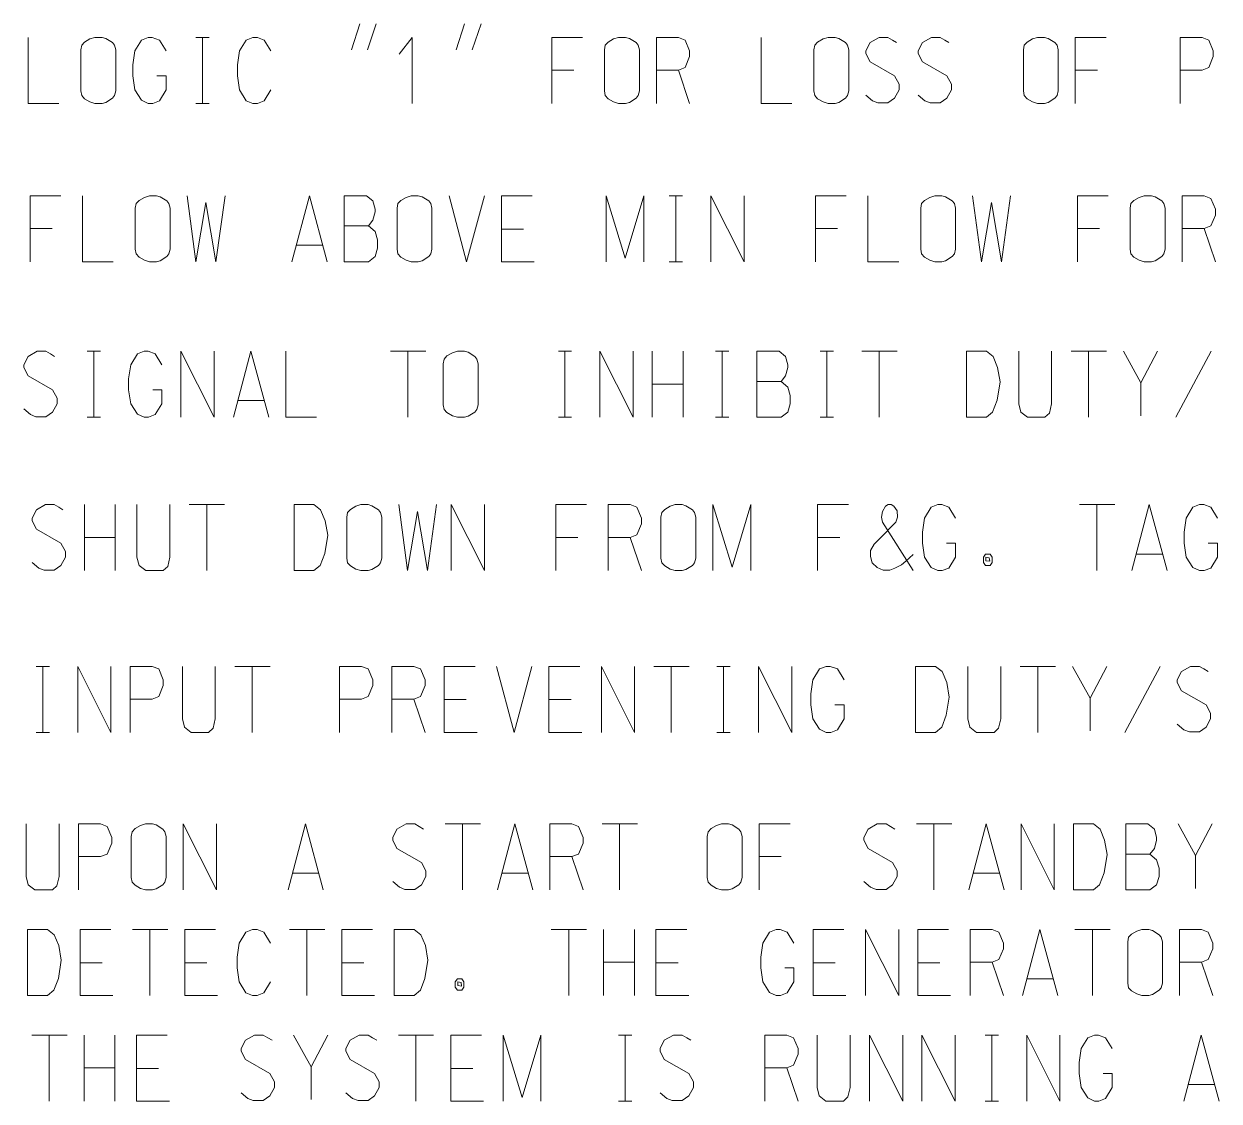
# Model space of a CAD drawing. Header units: millimetres. Extents: x 0 to 841, y 0 to 594.
# Drawn here: x 658.72 to 704.02, y 420.62 to 461.43 of the extents above; entities that cross this region are included whole.
import ezdxf

# ---------------------------------------------------------------- set-up
doc = ezdxf.new("R2010")
doc.units = ezdxf.units.MM
doc.header["$LTSCALE"] = 0.8
doc.layers.add('12', color=7, linetype='Continuous', lineweight=13)

msp = doc.modelspace()

# ---------------------------------------------------------------- linework, layer by layer
at = {"layer": '12'}
for p, q in [((671.1339, 460.4465), (671.4488, 461.4307)), ((671.748, 460.4465), (672.0787, 461.4307)), ((675.1024, 460.4465), (675.4173, 461.4307)), ((675.7165, 460.4465), (676.0472, 461.4307)), ((664.1102, 460.4071), (663.8583, 460.8205)), ((665.2441, 460.9189), (665.748, 460.9189)), ((665.4961, 460.9189), (665.4961, 458.4189)), ((668.0787, 460.4071), (667.8268, 460.8205)), ((673.4331, 460.9189), (672.9449, 460.289)), ((673.4331, 460.9189), (673.4331, 458.4189)), ((691.6378, 460.8205), (691.7953, 460.722)), ((693.622, 460.8205), (693.7795, 460.722)), ((660.8819, 458.8913), (660.8819, 460.4465)), ((662.2047, 458.8913), (662.2047, 460.4465)), ((680.7244, 458.8913), (680.7244, 460.4465)), ((682.0472, 458.8913), (682.0472, 460.4465)), ((688.6614, 458.8913), (688.6614, 460.4465)), ((689.9843, 458.8913), (689.9843, 460.4465)), ((696.5984, 458.8913), (696.5984, 460.4465)), ((697.9213, 458.8913), (697.9213, 460.4465)), ((690.7874, 459.9937), (691.7165, 459.4622)), ((692.7717, 459.9937), (693.7008, 459.4622)), ((678.7244, 459.6787), (679.5591, 459.6787)), ((683.5276, 459.6787), (682.6929, 459.6787)), ((698.5669, 459.6787), (699.4016, 459.6787)), ((703.3701, 459.6787), (702.5354, 459.6787)), ((668.0787, 458.9307), (667.8268, 458.5173)), ((665.2441, 458.4189), (665.748, 458.4189)), ((690.6299, 458.7339), (690.8819, 458.5173)), ((692.6142, 458.7339), (692.8661, 458.5173)), ((683.1811, 454.9189), (683.685, 454.9189)), ((683.4331, 454.9189), (683.4331, 452.4189)), ((662.9449, 452.8913), (662.9449, 454.4465)), ((664.2677, 452.8913), (664.2677, 454.4465)), ((672.8661, 452.8913), (672.8661, 454.4465)), ((674.189, 452.8913), (674.189, 454.4465)), ((692.7087, 452.8913), (692.7087, 454.4465)), ((694.0315, 452.8913), (694.0315, 454.4465)), ((700.6457, 452.8913), (700.6457, 454.4465)), ((701.9685, 452.8913), (701.9685, 454.4465)), ((658.9606, 453.6787), (659.7953, 453.6787)), ((670.8661, 453.7772), (671.7795, 453.7772)), ((677.6535, 453.6591), (676.8189, 453.6591)), ((688.7244, 453.6787), (689.5591, 453.6787)), ((698.6457, 453.6787), (699.4803, 453.6787)), ((703.4488, 453.6787), (702.6142, 453.6787)), ((670.0472, 453.0488), (669.0551, 453.0488)), ((683.1811, 452.4189), (683.685, 452.4189)), ((659.7323, 448.9307), (659.8898, 448.8323)), ((661.1181, 449.0291), (661.622, 449.0291)), ((661.3701, 449.0291), (661.3701, 446.5291)), ((663.9528, 448.5173), (663.7008, 448.9307)), ((672.6142, 449.0291), (673.9528, 449.0291)), ((673.2756, 449.0291), (673.2756, 446.5291)), ((678.9764, 449.0291), (679.4803, 449.0291)), ((679.2283, 449.0291), (679.2283, 446.5291)), ((682.5354, 449.0291), (682.5354, 446.5291)), ((683.7008, 446.5291), (683.7008, 449.0291)), ((684.9291, 449.0291), (685.4331, 449.0291)), ((685.1811, 449.0291), (685.1811, 446.5291)), ((688.8976, 449.0291), (689.4016, 449.0291)), ((689.1496, 449.0291), (689.1496, 446.5291)), ((690.4724, 449.0291), (691.811, 449.0291)), ((691.1339, 449.0291), (691.1339, 446.5291)), ((696.4252, 449.0291), (696.4252, 447.0409)), ((697.6693, 447.0409), (697.6693, 449.0291)), ((698.4094, 449.0291), (699.748, 449.0291)), ((699.0709, 449.0291), (699.0709, 446.5291)), ((702.378, 446.5291), (703.7165, 449.0291)), ((674.6142, 447.0016), (674.6142, 448.5567)), ((675.937, 447.0016), (675.937, 448.5567)), ((658.8819, 448.1039), (659.811, 447.5724)), ((682.5354, 447.789), (683.7008, 447.789)), ((686.5039, 447.8874), (687.4173, 447.8874)), ((701.0551, 446.5882), (701.0551, 447.848)), ((667.8268, 447.1591), (666.8346, 447.1591)), ((658.7244, 446.8441), (658.9764, 446.6276)), ((661.1181, 446.5291), (661.622, 446.5291)), ((678.9764, 446.5291), (679.4803, 446.5291)), ((684.9291, 446.5291), (685.4331, 446.5291)), ((688.8976, 446.5291), (689.4016, 446.5291)), ((660.0472, 443.1197), (660.2047, 443.0213)), ((661.0236, 443.2181), (661.0236, 440.7181)), ((662.189, 440.7181), (662.189, 443.2181)), ((663.0079, 443.2181), (663.0079, 441.2299)), ((664.252, 441.2299), (664.252, 443.2181)), ((664.9921, 443.2181), (666.3307, 443.2181)), ((665.6535, 443.2181), (665.6535, 440.7181)), ((694.0315, 442.7063), (693.7795, 443.1197)), ((698.7244, 443.2181), (700.063, 443.2181)), ((699.3858, 443.2181), (699.3858, 440.7181)), ((703.9528, 442.7063), (703.7008, 443.1197)), ((670.9606, 441.1906), (670.9606, 442.7457)), ((672.2835, 441.1906), (672.2835, 442.7457)), ((682.8661, 441.1906), (682.8661, 442.7457)), ((684.189, 441.1906), (684.189, 442.7457)), ((691.7638, 442.5488), (691.1181, 441.8992)), ((692.4252, 440.7181), (691.2598, 442.5488)), ((659.1969, 442.2929), (660.126, 441.7614)), ((661.0236, 441.978), (662.189, 441.978)), ((678.8819, 441.978), (679.7165, 441.978)), ((681.7008, 441.978), (680.8661, 441.978)), ((688.8031, 441.978), (689.6378, 441.978)), ((692.1417, 441.0724), (692.4252, 441.3283)), ((701.874, 441.348), (700.8819, 441.348)), ((659.0394, 441.0331), (659.2913, 440.8165)), ((659.189, 437.0921), (659.6929, 437.0921)), ((659.4409, 437.0921), (659.4409, 434.5921)), ((664.7323, 437.0921), (664.7323, 435.1039)), ((665.9764, 435.1039), (665.9764, 437.0921)), ((666.7165, 437.0921), (668.0551, 437.0921)), ((667.378, 437.0921), (667.378, 434.5921)), ((682.5906, 437.0921), (683.9291, 437.0921)), ((683.252, 437.0921), (683.252, 434.5921)), ((684.9843, 437.0921), (685.4882, 437.0921)), ((685.2362, 437.0921), (685.2362, 434.5921)), ((694.4961, 437.0921), (694.4961, 435.1039)), ((695.7402, 435.1039), (695.7402, 437.0921)), ((696.4803, 437.0921), (697.8189, 437.0921)), ((697.1417, 437.0921), (697.1417, 434.5921)), ((700.4488, 434.5921), (701.7874, 437.0921)), ((689.8031, 436.5803), (689.5512, 436.9937)), ((703.4409, 436.9937), (703.5984, 436.8953)), ((702.5906, 436.1669), (703.5197, 435.6354)), ((663.5827, 435.852), (662.748, 435.852)), ((671.5197, 435.852), (670.685, 435.852)), ((673.5039, 435.852), (672.6693, 435.852)), ((675.4882, 435.8323), (674.6535, 435.8323)), ((679.4567, 435.8323), (678.622, 435.8323)), ((699.126, 434.6512), (699.126, 435.911)), ((702.4331, 434.9071), (702.685, 434.6906)), ((659.189, 434.5921), (659.6929, 434.5921)), ((684.9843, 434.5921), (685.4882, 434.5921)), ((658.811, 431.1236), (658.811, 429.1354)), ((660.0551, 429.1354), (660.0551, 431.1236)), ((673.7087, 431.0252), (673.8661, 430.9268)), ((674.685, 431.1236), (676.0236, 431.1236)), ((675.3465, 431.1236), (675.3465, 428.6236)), ((680.6378, 431.1236), (681.9764, 431.1236)), ((681.2992, 431.1236), (681.2992, 428.6236)), ((691.5669, 431.0252), (691.7244, 430.9268)), ((692.5433, 431.1236), (693.8819, 431.1236)), ((693.2047, 431.1236), (693.2047, 428.6236)), ((662.7953, 429.0961), (662.7953, 430.6512)), ((664.1181, 429.0961), (664.1181, 430.6512)), ((684.622, 429.0961), (684.622, 430.6512)), ((685.9449, 429.0961), (685.9449, 430.6512)), ((661.6299, 429.8835), (660.7953, 429.8835)), ((672.8583, 430.1984), (673.7874, 429.6669)), ((679.4882, 429.8835), (678.6535, 429.8835)), ((686.5906, 429.8835), (687.4252, 429.8835)), ((690.7165, 430.1984), (691.6457, 429.6669)), ((700.4803, 429.9819), (701.3937, 429.9819)), ((703.126, 428.6827), (703.126, 429.9425)), ((669.8976, 429.2535), (668.9055, 429.2535)), ((672.7008, 428.9386), (672.9528, 428.722)), ((677.8346, 429.2535), (676.8425, 429.2535)), ((690.5591, 428.9386), (690.811, 428.722)), ((695.6929, 429.2535), (694.7008, 429.2535)), ((662.8346, 427.1236), (664.1732, 427.1236)), ((663.4961, 427.1236), (663.4961, 424.6236)), ((668.7874, 427.1236), (670.126, 427.1236)), ((669.4488, 427.1236), (669.4488, 424.6236)), ((678.7087, 427.1236), (680.0472, 427.1236)), ((679.3701, 427.1236), (679.3701, 424.6236)), ((680.6929, 427.1236), (680.6929, 424.6236)), ((681.8583, 424.6236), (681.8583, 427.1236)), ((698.5512, 427.1236), (699.8898, 427.1236)), ((699.2126, 427.1236), (699.2126, 424.6236)), ((668.063, 426.6118), (667.811, 427.0252)), ((687.9055, 426.6118), (687.6535, 427.0252)), ((700.5512, 425.0961), (700.5512, 426.6512)), ((701.874, 425.0961), (701.874, 426.6512)), ((661.685, 425.8638), (660.8504, 425.8638)), ((665.6535, 425.8638), (664.8189, 425.8638)), ((671.6063, 425.8638), (670.7717, 425.8638)), ((680.6929, 425.8835), (681.8583, 425.8835)), ((683.5118, 425.8638), (682.6772, 425.8638)), ((689.4646, 425.8638), (688.6299, 425.8638)), ((693.4331, 425.8638), (692.5984, 425.8638)), ((695.4173, 425.8835), (694.5827, 425.8835)), ((703.3543, 425.8835), (702.5197, 425.8835)), ((668.063, 425.1354), (667.811, 424.722)), ((697.7323, 425.2535), (696.7402, 425.2535)), ((659.0236, 423.1236), (660.3622, 423.1236)), ((659.685, 423.1236), (659.685, 420.6236)), ((661.0079, 423.1236), (661.0079, 420.6236)), ((662.1732, 420.6236), (662.1732, 423.1236)), ((667.9685, 423.0252), (668.126, 422.9268)), ((671.937, 423.0252), (672.0945, 422.9268)), ((672.9134, 423.1236), (674.252, 423.1236)), ((673.5748, 423.1236), (673.5748, 420.6236)), ((681.2598, 423.1236), (681.7638, 423.1236)), ((681.5118, 423.1236), (681.5118, 420.6236)), ((683.8425, 423.0252), (684, 422.9268)), ((688.7874, 423.1236), (688.7874, 421.1354)), ((690.0315, 421.1354), (690.0315, 423.1236)), ((695.1496, 423.1236), (695.6535, 423.1236)), ((695.4016, 423.1236), (695.4016, 420.6236)), ((699.9685, 422.6118), (699.7165, 423.0252)), ((667.1181, 422.1984), (668.0472, 421.6669)), ((671.0866, 422.1984), (672.0157, 421.6669)), ((682.9921, 422.1984), (683.9213, 421.6669)), ((661.0079, 421.8835), (662.1732, 421.8835)), ((663.8268, 421.8638), (662.9921, 421.8638)), ((669.6063, 420.6827), (669.6063, 421.9425)), ((675.7323, 421.8638), (674.8976, 421.8638)), ((687.6378, 421.8835), (686.8031, 421.8835)), ((703.8425, 421.2535), (702.8504, 421.2535)), ((666.9606, 420.9386), (667.2126, 420.722)), ((670.9291, 420.9386), (671.1811, 420.722)), ((682.8346, 420.9386), (683.0866, 420.722)), ((681.2598, 420.6236), (681.7638, 420.6236)), ((695.1496, 420.6236), (695.6535, 420.6236))]:
    msp.add_line(p, q, dxfattribs=at)
for points in [[(658.8819, 460.9189), (658.8819, 458.4189), (660.0472, 458.4189)], [(660.8819, 460.4465), (660.9134, 460.6236), (661.0236, 460.7417), (661.2283, 460.8598), (661.4173, 460.9189), (661.685, 460.9189), (661.8268, 460.8795), (662.0787, 460.722), (662.1575, 460.6236), (662.2047, 460.4465)], [(663.8583, 460.8205), (663.5906, 460.9189), (663.4331, 460.9189), (663.1811, 460.8205), (662.9291, 460.4071), (662.8504, 459.8756), (662.8504, 459.4622), (662.9291, 458.9307), (663.1811, 458.537), (663.4331, 458.4189), (663.6063, 458.4189), (663.8583, 458.5173)], [(667.8268, 460.8205), (667.5748, 460.9189), (667.4016, 460.9189), (667.1496, 460.8205), (666.8976, 460.4071), (666.8189, 459.8756), (666.8189, 459.4622), (666.8976, 458.9307), (667.1496, 458.5173), (667.4016, 458.4189), (667.5748, 458.4189), (667.8268, 458.5173)], [(679.8898, 460.9189), (678.7244, 460.9189), (678.7244, 458.4189)], [(680.7244, 460.4465), (680.7559, 460.6236), (680.8661, 460.7417), (681.0709, 460.8598), (681.2598, 460.9189), (681.5276, 460.9189), (681.6693, 460.8795), (681.9213, 460.722), (682, 460.6236), (682.0472, 460.4465)], [(682.6929, 458.4189), (682.6929, 460.9189), (683.5276, 460.9189)], [(683.5276, 460.9189), (683.7795, 460.8205), (683.9528, 460.4071), (683.9528, 460.1906), (683.7795, 459.7772), (683.5276, 459.6787), (683.9528, 458.4189)], [(686.6614, 460.9189), (686.6614, 458.4189), (687.8268, 458.4189)], [(688.6614, 460.4465), (688.6929, 460.6236), (688.8031, 460.7417), (689.0079, 460.8598), (689.1969, 460.9189), (689.4646, 460.9189), (689.6063, 460.8795), (689.8583, 460.722), (689.937, 460.6236), (689.9843, 460.4465)], [(691.6378, 460.8205), (691.4646, 460.9189), (691.1339, 460.9189), (690.7874, 460.722), (690.6299, 460.4071), (690.6299, 460.3087), (690.7874, 459.9937)], [(693.622, 460.8205), (693.4488, 460.9189), (693.1181, 460.9189), (692.7717, 460.722), (692.6142, 460.4071), (692.6142, 460.3087), (692.7717, 459.9937)], [(696.5984, 460.4465), (696.6299, 460.6236), (696.7402, 460.7417), (696.9449, 460.8598), (697.1339, 460.9189), (697.4016, 460.9189), (697.5433, 460.8795), (697.7953, 460.722), (697.874, 460.6236), (697.9213, 460.4465)], [(699.7323, 460.9189), (698.5669, 460.9189), (698.5669, 458.4189)], [(702.5354, 458.4189), (702.5354, 460.9189), (703.3701, 460.9189)], [(703.3701, 460.9189), (703.622, 460.8205), (703.7953, 460.4071), (703.7953, 460.1906), (703.622, 459.7772), (703.3701, 459.6787)], [(663.7638, 459.4622), (664.1102, 459.4622), (664.1102, 458.9307), (663.8583, 458.5173)], [(690.8819, 458.5173), (691.0866, 458.4386), (691.4646, 458.4386), (691.7165, 458.6157), (691.8898, 458.9307), (691.8898, 459.1472), (691.7165, 459.4622)], [(692.8661, 458.5173), (693.0709, 458.4386), (693.4488, 458.4386), (693.7008, 458.6157), (693.874, 458.9307), (693.874, 459.1472), (693.7008, 459.4622)], [(660.8819, 458.8913), (660.9134, 458.7142), (661.0236, 458.5961), (661.2283, 458.478), (661.4173, 458.4189), (661.685, 458.4189), (661.8268, 458.4583), (662.0787, 458.6157), (662.1575, 458.7142), (662.2047, 458.8913)], [(680.7244, 458.8913), (680.7559, 458.7142), (680.8661, 458.5961), (681.0709, 458.478), (681.2598, 458.4189), (681.5276, 458.4189), (681.6693, 458.4583), (681.9213, 458.6157), (682, 458.7142), (682.0472, 458.8913)], [(688.6614, 458.8913), (688.6929, 458.7142), (688.8031, 458.5961), (689.0079, 458.478), (689.1969, 458.4189), (689.4646, 458.4189), (689.6063, 458.4583), (689.8583, 458.6157), (689.937, 458.7142), (689.9843, 458.8913)], [(696.5984, 458.8913), (696.6299, 458.7142), (696.7402, 458.5961), (696.9449, 458.478), (697.1339, 458.4189), (697.4016, 458.4189), (697.5433, 458.4583), (697.7953, 458.6157), (697.874, 458.7142), (697.9213, 458.8913)], [(660.126, 454.9189), (658.9606, 454.9189), (658.9606, 452.4189)], [(660.9449, 454.9189), (660.9449, 452.4189), (662.1102, 452.4189)], [(662.9449, 454.4465), (662.9764, 454.6236), (663.0866, 454.7417), (663.2913, 454.8598), (663.4803, 454.9189), (663.748, 454.9189), (663.8898, 454.8795), (664.1417, 454.722), (664.2205, 454.6236), (664.2677, 454.4465)], [(664.9134, 454.9189), (665.2441, 452.4189), (665.622, 454.663), (666, 452.4189), (666.3465, 454.9189)], [(668.8819, 452.4189), (669.5433, 454.9189), (670.2205, 452.4189)], [(670.8661, 454.9189), (670.8661, 452.4189), (671.7795, 452.4189)], [(670.8661, 454.9189), (671.7008, 454.9189), (671.9528, 454.722), (672.0315, 454.4071), (672.0315, 454.3087), (671.9528, 453.9937), (671.7795, 453.7772), (672.0315, 453.5606), (672.126, 453.2457), (672.126, 452.9307), (672.0315, 452.6157), (671.7795, 452.4189)], [(672.8661, 454.4465), (672.8976, 454.6236), (673.0079, 454.7417), (673.2126, 454.8598), (673.4016, 454.9189), (673.6693, 454.9189), (673.811, 454.8795), (674.063, 454.722), (674.1417, 454.6236), (674.189, 454.4465)], [(674.8346, 454.9189), (675.4961, 452.4189), (676.1732, 454.9189)], [(677.9843, 454.9189), (676.8189, 454.9189), (676.8189, 452.4189), (678.063, 452.4189)], [(680.7874, 452.4189), (680.7874, 454.9189), (681.5118, 452.5567), (682.2205, 454.9189), (682.2205, 452.4189)], [(684.7559, 452.4189), (684.7559, 454.9189), (686.0157, 452.4189), (686.0157, 454.9189)], [(689.8898, 454.9189), (688.7244, 454.9189), (688.7244, 452.4189)], [(690.7087, 454.9189), (690.7087, 452.4189), (691.874, 452.4189)], [(692.7087, 454.4465), (692.7402, 454.6236), (692.8504, 454.7417), (693.0551, 454.8598), (693.2441, 454.9189), (693.5118, 454.9189), (693.6535, 454.8795), (693.9055, 454.722), (693.9843, 454.6236), (694.0315, 454.4465)], [(694.6772, 454.9189), (695.0079, 452.4189), (695.3858, 454.663), (695.7638, 452.4189), (696.1102, 454.9189)], [(699.811, 454.9189), (698.6457, 454.9189), (698.6457, 452.4189)], [(700.6457, 454.4465), (700.6772, 454.6236), (700.7874, 454.7417), (700.9921, 454.8598), (701.1811, 454.9189), (701.4488, 454.9189), (701.5906, 454.8795), (701.8425, 454.722), (701.9213, 454.6236), (701.9685, 454.4465)], [(702.6142, 452.4189), (702.6142, 454.9189), (703.4488, 454.9189)], [(703.4488, 454.9189), (703.7008, 454.8205), (703.874, 454.4071), (703.874, 454.1906), (703.7008, 453.7772), (703.4488, 453.6787), (703.874, 452.4189)], [(662.9449, 452.8913), (662.9764, 452.7142), (663.0866, 452.5961), (663.2913, 452.478), (663.4803, 452.4189), (663.748, 452.4189), (663.8898, 452.4583), (664.1417, 452.6157), (664.2205, 452.7142), (664.2677, 452.8913)], [(672.8661, 452.8913), (672.8976, 452.7142), (673.0079, 452.5961), (673.2126, 452.478), (673.4016, 452.4189), (673.6693, 452.4189), (673.811, 452.4583), (674.063, 452.6157), (674.1417, 452.7142), (674.189, 452.8913)], [(692.7087, 452.8913), (692.7402, 452.7142), (692.8504, 452.5961), (693.0551, 452.478), (693.2441, 452.4189), (693.5118, 452.4189), (693.6535, 452.4583), (693.9055, 452.6157), (693.9843, 452.7142), (694.0315, 452.8913)], [(700.6457, 452.8913), (700.6772, 452.7142), (700.7874, 452.5961), (700.9921, 452.478), (701.1811, 452.4189), (701.4488, 452.4189), (701.5906, 452.4583), (701.8425, 452.6157), (701.9213, 452.7142), (701.9685, 452.8913)], [(659.7323, 448.9307), (659.5591, 449.0291), (659.2283, 449.0291), (658.8819, 448.8323), (658.7244, 448.5173), (658.7244, 448.4189), (658.8819, 448.1039)], [(663.7008, 448.9307), (663.4331, 449.0291), (663.2756, 449.0291), (663.0236, 448.9307), (662.7717, 448.5173), (662.6929, 447.9858), (662.6929, 447.5724), (662.7717, 447.0409), (663.0236, 446.6472), (663.2756, 446.5291), (663.4488, 446.5291), (663.7008, 446.6276)], [(664.6772, 446.5291), (664.6772, 449.0291), (665.937, 446.5291), (665.937, 449.0291)], [(666.6614, 446.5291), (667.3228, 449.0291), (668, 446.5291)], [(668.6457, 449.0291), (668.6457, 446.5291), (669.811, 446.5291)], [(674.6142, 448.5567), (674.6457, 448.7339), (674.7559, 448.852), (674.9606, 448.9701), (675.1496, 449.0291), (675.4173, 449.0291), (675.5591, 448.9898), (675.811, 448.8323), (675.8898, 448.7339), (675.937, 448.5567)], [(680.5512, 446.5291), (680.5512, 449.0291), (681.811, 446.5291), (681.811, 449.0291)], [(686.5039, 449.0291), (686.5039, 446.5291), (687.4173, 446.5291)], [(686.5039, 449.0291), (687.3386, 449.0291), (687.5906, 448.8323), (687.6693, 448.5173), (687.6693, 448.4189), (687.5906, 448.1039), (687.4173, 447.8874), (687.6693, 447.6709), (687.7638, 447.3559), (687.7638, 447.0409), (687.6693, 446.726), (687.4173, 446.5291)], [(695.1969, 449.0291), (694.4409, 449.0291), (694.4409, 446.5291), (695.1969, 446.5291)], [(695.1969, 449.0291), (695.4488, 448.8323), (695.622, 448.4189), (695.7165, 447.8677), (695.6063, 447.1787), (695.4331, 446.726), (695.1969, 446.5291)], [(700.3937, 449.0291), (701.0551, 447.8283), (701.685, 449.0291)], [(658.9764, 446.6276), (659.1811, 446.5488), (659.5591, 446.5488), (659.811, 446.726), (659.9843, 447.0409), (659.9843, 447.2575), (659.811, 447.5724)], [(663.6063, 447.5724), (663.9528, 447.5724), (663.9528, 447.0409), (663.7008, 446.6276)], [(697.6693, 447.0409), (697.5906, 446.6866), (697.4173, 446.5291), (696.7559, 446.5291), (696.5039, 446.726), (696.4252, 447.0409)], [(674.6142, 447.0016), (674.6457, 446.8244), (674.7559, 446.7063), (674.9606, 446.5882), (675.1496, 446.5291), (675.4173, 446.5291), (675.5591, 446.5685), (675.811, 446.726), (675.8898, 446.8244), (675.937, 447.0016)], [(660.0472, 443.1197), (659.874, 443.2181), (659.5433, 443.2181), (659.1969, 443.0213), (659.0394, 442.7063), (659.0394, 442.6079), (659.1969, 442.2929)], [(669.7165, 443.2181), (668.9606, 443.2181), (668.9606, 440.7181), (669.7165, 440.7181)], [(669.7165, 443.2181), (669.9685, 443.0213), (670.1417, 442.6079), (670.2362, 442.0567), (670.126, 441.3677), (669.9528, 440.915), (669.7165, 440.7181)], [(670.9606, 442.7457), (670.9921, 442.9228), (671.1024, 443.0409), (671.3071, 443.1591), (671.4961, 443.2181), (671.7638, 443.2181), (671.9055, 443.1787), (672.1575, 443.0213), (672.2362, 442.9228), (672.2835, 442.7457)], [(672.9291, 443.2181), (673.2598, 440.7181), (673.6378, 442.9622), (674.0157, 440.7181), (674.3622, 443.2181)], [(674.9134, 440.7181), (674.9134, 443.2181), (676.1732, 440.7181), (676.1732, 443.2181)], [(680.0472, 443.2181), (678.8819, 443.2181), (678.8819, 440.7181)], [(680.8661, 440.7181), (680.8661, 443.2181), (681.7008, 443.2181)], [(681.7008, 443.2181), (681.9528, 443.1197), (682.126, 442.7063), (682.126, 442.4898), (681.9528, 442.0764), (681.7008, 441.978), (682.126, 440.7181)], [(682.8661, 442.7457), (682.8976, 442.9228), (683.0079, 443.0409), (683.2126, 443.1591), (683.4016, 443.2181), (683.6693, 443.2181), (683.811, 443.1787), (684.063, 443.0213), (684.1417, 442.9228), (684.189, 442.7457)], [(684.8346, 440.7181), (684.8346, 443.2181), (685.5591, 440.8559), (686.2677, 443.2181), (686.2677, 440.7181)], [(689.9685, 443.2181), (688.8031, 443.2181), (688.8031, 440.7181)], [(691.2598, 442.5488), (691.2283, 442.7457), (691.2598, 442.9622), (691.3701, 443.1591), (691.4803, 443.2181), (691.5906, 443.2181), (691.685, 443.1591), (691.811, 442.9819), (691.8268, 442.7457), (691.7638, 442.5488)], [(693.7795, 443.1197), (693.5118, 443.2181), (693.3543, 443.2181), (693.1024, 443.1197), (692.8504, 442.7063), (692.7717, 442.1748), (692.7717, 441.7614), (692.8504, 441.2299), (693.1024, 440.8362), (693.3543, 440.7181), (693.5276, 440.7181), (693.7795, 440.8165)], [(700.7087, 440.7181), (701.3701, 443.2181), (702.0472, 440.7181)], [(703.7008, 443.1197), (703.4331, 443.2181), (703.2756, 443.2181), (703.0236, 443.1197), (702.7717, 442.7063), (702.6929, 442.1748), (702.6929, 441.7614), (702.7717, 441.2299), (703.0236, 440.8362), (703.2756, 440.7181), (703.4488, 440.7181), (703.7008, 440.8165)], [(659.2913, 440.8165), (659.4961, 440.7378), (659.874, 440.7378), (660.126, 440.915), (660.2992, 441.2299), (660.2992, 441.4465), (660.126, 441.7614)], [(691.1181, 441.8992), (690.9449, 441.722), (690.8031, 441.4858), (690.8031, 441.2496), (690.8661, 441.0134), (691.0551, 440.8362), (691.2913, 440.7378), (691.5433, 440.7378), (691.7323, 440.8165), (691.9843, 440.9346), (692.1417, 441.0724)], [(693.685, 441.7614), (694.0315, 441.7614), (694.0315, 441.2299), (693.7795, 440.8165)], [(703.6063, 441.7614), (703.9528, 441.7614), (703.9528, 441.2299), (703.7008, 440.8165)], [(664.252, 441.2299), (664.1732, 440.8756), (664, 440.7181), (663.3386, 440.7181), (663.0866, 440.915), (663.0079, 441.2299)], [(670.9606, 441.1906), (670.9921, 441.0134), (671.1024, 440.8953), (671.3071, 440.7772), (671.4961, 440.7181), (671.7638, 440.7181), (671.9055, 440.7575), (672.1575, 440.915), (672.2362, 441.0134), (672.2835, 441.1906)], [(682.8661, 441.1906), (682.8976, 441.0134), (683.0079, 440.8953), (683.2126, 440.7772), (683.4016, 440.7181), (683.6693, 440.7181), (683.811, 440.7575), (684.063, 440.915), (684.1417, 441.0134), (684.189, 441.1906)], [(660.7638, 434.5921), (660.7638, 437.0921), (662.0236, 434.5921), (662.0236, 437.0921)], [(662.748, 434.5921), (662.748, 437.0921), (663.5827, 437.0921)], [(663.5827, 437.0921), (663.8346, 436.9937), (664.0079, 436.5803), (664.0079, 436.3638), (663.8346, 435.9504), (663.5827, 435.852)], [(670.685, 434.5921), (670.685, 437.0921), (671.5197, 437.0921)], [(671.5197, 437.0921), (671.7717, 436.9937), (671.9449, 436.5803), (671.9449, 436.3638), (671.7717, 435.9504), (671.5197, 435.852)], [(672.6693, 434.5921), (672.6693, 437.0921), (673.5039, 437.0921)], [(673.5039, 437.0921), (673.7559, 436.9937), (673.9291, 436.5803), (673.9291, 436.3638), (673.7559, 435.9504), (673.5039, 435.852), (673.9291, 434.5921)], [(675.8189, 437.0921), (674.6535, 437.0921), (674.6535, 434.5921), (675.8976, 434.5921)], [(676.6378, 437.0921), (677.2992, 434.5921), (677.9764, 437.0921)], [(679.7874, 437.0921), (678.622, 437.0921), (678.622, 434.5921), (679.8661, 434.5921)], [(680.6063, 434.5921), (680.6063, 437.0921), (681.8661, 434.5921), (681.8661, 437.0921)], [(686.5591, 434.5921), (686.5591, 437.0921), (687.8189, 434.5921), (687.8189, 437.0921)], [(689.5512, 436.9937), (689.2835, 437.0921), (689.126, 437.0921), (688.874, 436.9937), (688.622, 436.5803), (688.5433, 436.0488), (688.5433, 435.6354), (688.622, 435.1039), (688.874, 434.7102), (689.126, 434.5921), (689.2992, 434.5921), (689.5512, 434.6906)], [(693.2677, 437.0921), (692.5118, 437.0921), (692.5118, 434.5921), (693.2677, 434.5921)], [(693.2677, 437.0921), (693.5197, 436.8953), (693.6929, 436.4819), (693.7874, 435.9307), (693.6772, 435.2417), (693.5039, 434.789), (693.2677, 434.5921)], [(698.4646, 437.0921), (699.126, 435.8913), (699.7559, 437.0921)], [(703.4409, 436.9937), (703.2677, 437.0921), (702.937, 437.0921), (702.5906, 436.8953), (702.4331, 436.5803), (702.4331, 436.4819), (702.5906, 436.1669)], [(689.4567, 435.6354), (689.8031, 435.6354), (689.8031, 435.1039), (689.5512, 434.6906)], [(702.685, 434.6906), (702.8898, 434.6118), (703.2677, 434.6118), (703.5197, 434.789), (703.6929, 435.1039), (703.6929, 435.3205), (703.5197, 435.6354)], [(665.9764, 435.1039), (665.8976, 434.7496), (665.7244, 434.5921), (665.063, 434.5921), (664.811, 434.789), (664.7323, 435.1039)], [(695.7402, 435.1039), (695.6614, 434.7496), (695.4882, 434.5921), (694.8268, 434.5921), (694.5748, 434.789), (694.4961, 435.1039)], [(660.7953, 428.6236), (660.7953, 431.1236), (661.6299, 431.1236)], [(661.6299, 431.1236), (661.8819, 431.0252), (662.0551, 430.6118), (662.0551, 430.3953), (661.8819, 429.9819), (661.6299, 429.8835)], [(662.7953, 430.6512), (662.8268, 430.8283), (662.937, 430.9465), (663.1417, 431.0646), (663.3307, 431.1236), (663.5984, 431.1236), (663.7402, 431.0843), (663.9921, 430.9268), (664.0709, 430.8283), (664.1181, 430.6512)], [(664.7638, 428.6236), (664.7638, 431.1236), (666.0236, 428.6236), (666.0236, 431.1236)], [(668.7323, 428.6236), (669.3937, 431.1236), (670.0709, 428.6236)], [(673.7087, 431.0252), (673.5354, 431.1236), (673.2047, 431.1236), (672.8583, 430.9268), (672.7008, 430.6118), (672.7008, 430.5134), (672.8583, 430.1984)], [(676.6693, 428.6236), (677.3307, 431.1236), (678.0079, 428.6236)], [(678.6535, 428.6236), (678.6535, 431.1236), (679.4882, 431.1236)], [(679.4882, 431.1236), (679.7402, 431.0252), (679.9134, 430.6118), (679.9134, 430.3953), (679.7402, 429.9819), (679.4882, 429.8835), (679.9134, 428.6236)], [(684.622, 430.6512), (684.6535, 430.8283), (684.7638, 430.9465), (684.9685, 431.0646), (685.1575, 431.1236), (685.4252, 431.1236), (685.5669, 431.0843), (685.8189, 430.9268), (685.8976, 430.8283), (685.9449, 430.6512)], [(687.7559, 431.1236), (686.5906, 431.1236), (686.5906, 428.6236)], [(691.5669, 431.0252), (691.3937, 431.1236), (691.063, 431.1236), (690.7165, 430.9268), (690.5591, 430.6118), (690.5591, 430.5134), (690.7165, 430.1984)], [(694.5276, 428.6236), (695.189, 431.1236), (695.8661, 428.6236)], [(696.5118, 428.6236), (696.5118, 431.1236), (697.7717, 428.6236), (697.7717, 431.1236)], [(699.252, 431.1236), (698.4961, 431.1236), (698.4961, 428.6236), (699.252, 428.6236)], [(699.252, 431.1236), (699.5039, 430.9268), (699.6772, 430.5134), (699.7717, 429.9622), (699.6614, 429.2732), (699.4882, 428.8205), (699.252, 428.6236)], [(700.4803, 431.1236), (700.4803, 428.6236), (701.3937, 428.6236)], [(700.4803, 431.1236), (701.315, 431.1236), (701.5669, 430.9268), (701.6457, 430.6118), (701.6457, 430.5134), (701.5669, 430.1984), (701.3937, 429.9819), (701.6457, 429.7654), (701.7402, 429.4504), (701.7402, 429.1354), (701.6457, 428.8205), (701.3937, 428.6236)], [(702.4646, 431.1236), (703.126, 429.9228), (703.7559, 431.1236)], [(672.9528, 428.722), (673.1575, 428.6433), (673.5354, 428.6433), (673.7874, 428.8205), (673.9606, 429.1354), (673.9606, 429.352), (673.7874, 429.6669)], [(690.811, 428.722), (691.0157, 428.6433), (691.3937, 428.6433), (691.6457, 428.8205), (691.8189, 429.1354), (691.8189, 429.352), (691.6457, 429.6669)], [(660.0551, 429.1354), (659.9764, 428.7811), (659.8031, 428.6236), (659.1417, 428.6236), (658.8898, 428.8205), (658.811, 429.1354)], [(662.7953, 429.0961), (662.8268, 428.9189), (662.937, 428.8008), (663.1417, 428.6827), (663.3307, 428.6236), (663.5984, 428.6236), (663.7402, 428.663), (663.9921, 428.8205), (664.0709, 428.9189), (664.1181, 429.0961)], [(684.622, 429.0961), (684.6535, 428.9189), (684.7638, 428.8008), (684.9685, 428.6827), (685.1575, 428.6236), (685.4252, 428.6236), (685.5669, 428.663), (685.8189, 428.8205), (685.8976, 428.9189), (685.9449, 429.0961)], [(659.622, 427.1236), (658.8661, 427.1236), (658.8661, 424.6236), (659.622, 424.6236)], [(659.622, 427.1236), (659.874, 426.9268), (660.0472, 426.5134), (660.1417, 425.9622), (660.0315, 425.2732), (659.8583, 424.8205), (659.622, 424.6236)], [(662.0157, 427.1236), (660.8504, 427.1236), (660.8504, 424.6236), (662.0945, 424.6236)], [(665.9843, 427.1236), (664.8189, 427.1236), (664.8189, 424.6236), (666.063, 424.6236)], [(667.811, 427.0252), (667.5591, 427.1236), (667.3858, 427.1236), (667.1339, 427.0252), (666.8819, 426.6118), (666.8031, 426.0803), (666.8031, 425.6669), (666.8819, 425.1354), (667.1339, 424.722), (667.3858, 424.6236), (667.5591, 424.6236), (667.811, 424.722)], [(671.937, 427.1236), (670.7717, 427.1236), (670.7717, 424.6236), (672.0157, 424.6236)], [(673.5118, 427.1236), (672.7559, 427.1236), (672.7559, 424.6236), (673.5118, 424.6236)], [(673.5118, 427.1236), (673.7638, 426.9268), (673.937, 426.5134), (674.0315, 425.9622), (673.9213, 425.2732), (673.748, 424.8205), (673.5118, 424.6236)], [(683.8425, 427.1236), (682.6772, 427.1236), (682.6772, 424.6236), (683.9213, 424.6236)], [(687.6535, 427.0252), (687.3858, 427.1236), (687.2283, 427.1236), (686.9764, 427.0252), (686.7244, 426.6118), (686.6457, 426.0803), (686.6457, 425.6669), (686.7244, 425.1354), (686.9764, 424.7417), (687.2283, 424.6236), (687.4016, 424.6236), (687.6535, 424.722)], [(689.7953, 427.1236), (688.6299, 427.1236), (688.6299, 424.6236), (689.874, 424.6236)], [(690.6142, 424.6236), (690.6142, 427.1236), (691.874, 424.6236), (691.874, 427.1236)], [(693.7638, 427.1236), (692.5984, 427.1236), (692.5984, 424.6236), (693.8425, 424.6236)], [(694.5827, 424.6236), (694.5827, 427.1236), (695.4173, 427.1236)], [(695.4173, 427.1236), (695.6693, 427.0252), (695.8425, 426.6118), (695.8425, 426.3953), (695.6693, 425.9819), (695.4173, 425.8835), (695.8425, 424.6236)], [(696.5669, 424.6236), (697.2283, 427.1236), (697.9055, 424.6236)], [(700.5512, 426.6512), (700.5827, 426.8283), (700.6929, 426.9465), (700.8976, 427.0646), (701.0866, 427.1236), (701.3543, 427.1236), (701.4961, 427.0843), (701.748, 426.9268), (701.8268, 426.8283), (701.874, 426.6512)], [(702.5197, 424.6236), (702.5197, 427.1236), (703.3543, 427.1236)], [(703.3543, 427.1236), (703.6063, 427.0252), (703.7795, 426.6118), (703.7795, 426.3953), (703.6063, 425.9819), (703.3543, 425.8835), (703.7795, 424.6236)], [(687.5591, 425.6669), (687.9055, 425.6669), (687.9055, 425.1354), (687.6535, 424.722)], [(700.5512, 425.0961), (700.5827, 424.9189), (700.6929, 424.8008), (700.8976, 424.6827), (701.0866, 424.6236), (701.3543, 424.6236), (701.4961, 424.663), (701.748, 424.8205), (701.8268, 424.9189), (701.874, 425.0961)], [(664.1575, 423.1236), (662.9921, 423.1236), (662.9921, 420.6236), (664.2362, 420.6236)], [(667.9685, 423.0252), (667.7953, 423.1236), (667.4646, 423.1236), (667.1181, 422.9268), (666.9606, 422.6118), (666.9606, 422.5134), (667.1181, 422.1984)], [(668.9449, 423.1236), (669.6063, 421.9228), (670.2362, 423.1236)], [(671.937, 423.0252), (671.7638, 423.1236), (671.4331, 423.1236), (671.0866, 422.9268), (670.9291, 422.6118), (670.9291, 422.5134), (671.0866, 422.1984)], [(676.063, 423.1236), (674.8976, 423.1236), (674.8976, 420.6236), (676.1417, 420.6236)], [(676.8819, 420.6236), (676.8819, 423.1236), (677.6063, 420.7614), (678.315, 423.1236), (678.315, 420.6236)], [(683.8425, 423.0252), (683.6693, 423.1236), (683.3386, 423.1236), (682.9921, 422.9268), (682.8346, 422.6118), (682.8346, 422.5134), (682.9921, 422.1984)], [(686.8031, 420.6236), (686.8031, 423.1236), (687.6378, 423.1236)], [(687.6378, 423.1236), (687.8898, 423.0252), (688.063, 422.6118), (688.063, 422.3953), (687.8898, 421.9819), (687.6378, 421.8835), (688.063, 420.6236)], [(690.7717, 420.6236), (690.7717, 423.1236), (692.0315, 420.6236), (692.0315, 423.1236)], [(692.7559, 420.6236), (692.7559, 423.1236), (694.0157, 420.6236), (694.0157, 423.1236)], [(696.7244, 420.6236), (696.7244, 423.1236), (697.9843, 420.6236), (697.9843, 423.1236)], [(699.7165, 423.0252), (699.4488, 423.1236), (699.2913, 423.1236), (699.0394, 423.0252), (698.7874, 422.6118), (698.7087, 422.0803), (698.7087, 421.6669), (698.7874, 421.1354), (699.0394, 420.7417), (699.2913, 420.6236), (699.4646, 420.6236), (699.7165, 420.722)], [(702.6772, 420.6236), (703.3386, 423.1236), (704.0157, 420.6236)], [(667.2126, 420.722), (667.4173, 420.6433), (667.7953, 420.6433), (668.0472, 420.8205), (668.2205, 421.1354), (668.2205, 421.352), (668.0472, 421.6669)], [(671.1811, 420.722), (671.3858, 420.6433), (671.7638, 420.6433), (672.0157, 420.8205), (672.189, 421.1354), (672.189, 421.352), (672.0157, 421.6669)], [(683.0866, 420.722), (683.2913, 420.6433), (683.6693, 420.6433), (683.9213, 420.8205), (684.0945, 421.1354), (684.0945, 421.352), (683.9213, 421.6669)], [(699.622, 421.6669), (699.9685, 421.6669), (699.9685, 421.1354), (699.7165, 420.722)], [(690.0315, 421.1354), (689.9528, 420.7811), (689.7795, 420.6236), (689.1181, 420.6236), (688.8661, 420.8205), (688.7874, 421.1354)]]:
    msp.add_lwpolyline(points, dxfattribs=at)
for points in [[(695.0866, 441.1315), (695.0866, 441.0331), (695.1654, 440.915), (695.3386, 440.915), (695.4173, 441.0331), (695.4173, 441.1315), (695.4173, 441.2299), (695.3386, 441.348), (695.1654, 441.348), (695.0866, 441.2299)], [(695.1811, 441.2299), (695.3071, 441.2102), (695.3228, 441.0724), (695.1811, 441.0921)], [(675.0709, 425.037), (675.0709, 424.9386), (675.1496, 424.8205), (675.3228, 424.8205), (675.4016, 424.9386), (675.4016, 425.037), (675.4016, 425.1354), (675.3228, 425.2535), (675.1496, 425.2535), (675.0709, 425.1354)], [(675.1654, 425.1354), (675.2913, 425.1157), (675.3071, 424.978), (675.1654, 424.9976)]]:
    msp.add_lwpolyline(points, close=True, dxfattribs=at)

doc.saveas('drawing.dxf')
